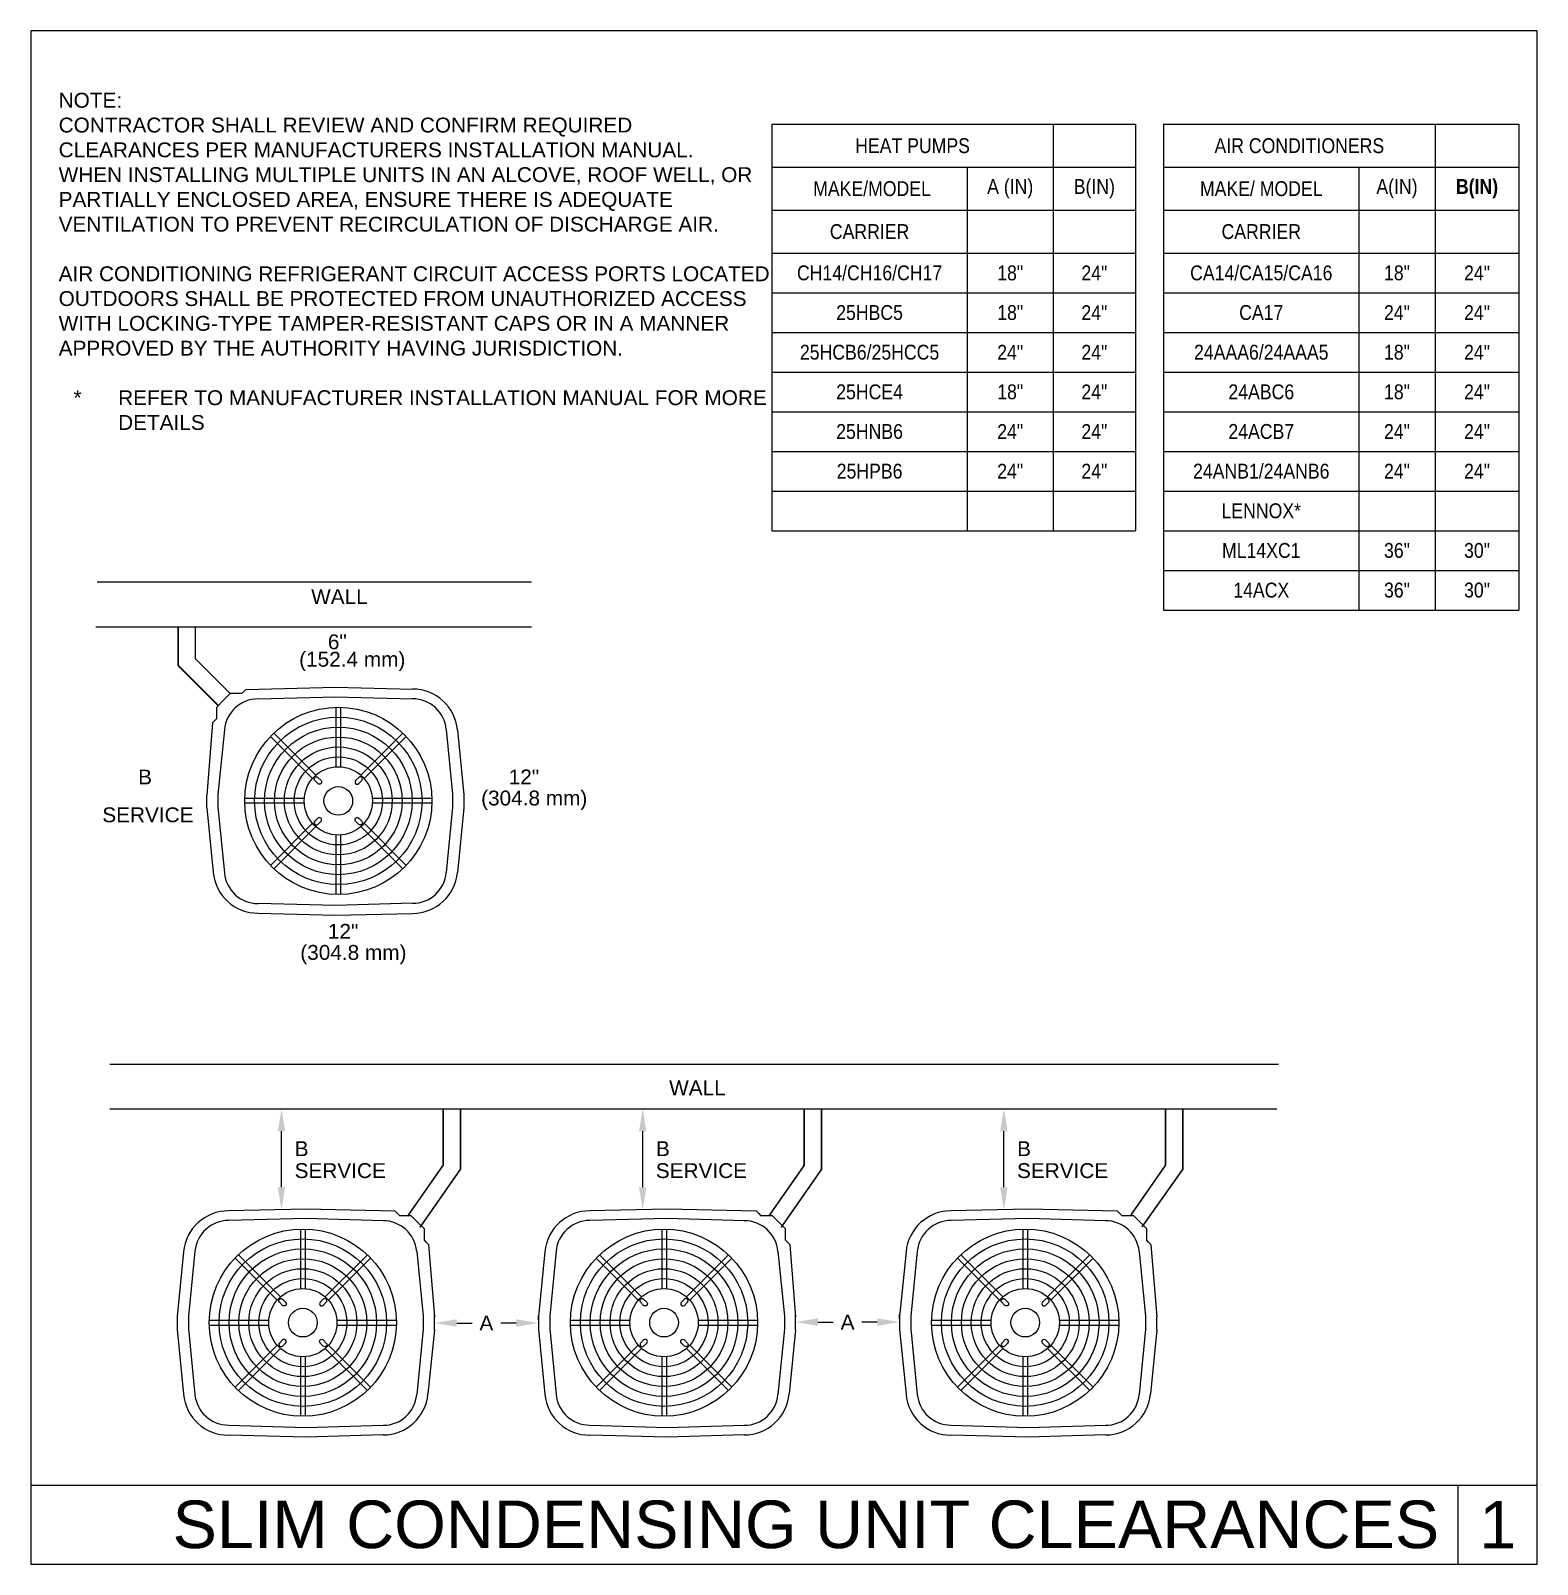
# Model space of a CAD drawing. Header units: inches. Extents: x -22 to 145, y -20 to 61.
# Drawn here: x 54.53 to 64.03, y 38.02 to 47.69 of the extents above; entities that cross this region are included whole.
import ezdxf
from ezdxf.enums import TextEntityAlignment as Align

# ---------------------------------------------------------------- set-up
doc = ezdxf.new("R2010")
doc.units = ezdxf.units.IN
doc.header["$MEASUREMENT"] = 0
doc.header["$PDMODE"] = 34
doc.header["$PDSIZE"] = 50
for name, color, linetype in [('GEC_BORDER', 2, 'Continuous'), ('M-DET-MEDIUM', 3, 'Continuous'), ('M-DET-THIN', 9, 'Continuous'), ('M-DET-TXT', 2, 'Continuous'), ('M-DET-WIDE', 255, 'Continuous')]:
    doc.layers.add(name, color=color, linetype=linetype)
doc.styles.add('A2', font='arial.ttf', dxfattribs={"width": 0.85})
doc.styles.add('ARC-TEXT', font='arial.ttf', dxfattribs={"width": 1.00018, "height": 0.0938})
doc.styles.get("Standard").update_dxf_attribs({"font": 'arial.ttf'})
doc.styles.add('TITLE1', font='arial.ttf')
doc.dimstyles.new('ASSY$0', dxfattribs={"dimscale": 0.75, "dimtxt": 0.1875, "dimasz": 0.1875, "dimexe": 0.0625, "dimexo": 0.0625, "dimgap": 0.0625, "dimtad": 0, "dimtih": 1, "dimtoh": 1, "dimdec": 4, "dimzin": 4, "dimdsep": 46, "dimlunit": 5, "dimtxsty": 'Standard', "dimcen": 0.0625, "dimadec": 0, "dimazin": 0, "dimtfac": 0.666667, "dimtdec": 4, "dimtofl": 0, "dimtmove": 0, "dimatfit": 3, "dimfxl": 1, "dimfrac": 2, "dimtolj": 1, "dimtzin": 0, "dimarcsym": 0})

# ---------------------------------------------------------------- blocks, each defined once
blk = doc.blocks.new('*T1130')
at = {"layer": 'M-DET-TXT', "color": 0, "linetype": 'ByBlock', "lineweight": -2, "transparency": 16777216}
for p, q in [((0, 0), (2.2406, 0)), ((0, 0), (0, -3.0625)), ((1.7115, 0), (1.7115, -3.0625)), ((2.2406, 0), (2.2406, -3.0625)), ((0, -0.2708), (2.2406, -0.2708)), ((1.2312, -0.2708), (1.2312, -3.0625)), ((0, -0.5417), (2.2406, -0.5417)), ((0, -0.8125), (2.2406, -0.8125)), ((0, -1.0625), (2.2406, -1.0625)), ((0, -1.3125), (2.2406, -1.3125)), ((0, -1.5625), (2.2406, -1.5625)), ((0, -1.8125), (2.2406, -1.8125)), ((0, -2.0625), (2.2406, -2.0625)), ((0, -2.3125), (2.2406, -2.3125)), ((0, -2.5625), (2.2406, -2.5625)), ((0, -2.8125), (2.2406, -2.8125)), ((0, -3.0625), (2.2406, -3.0625))]:
    blk.add_line(p, q, dxfattribs=at)
at = {"layer": 'M-DET-TXT', "color": 2, "transparency": 16777216, "char_height": 0.09375, "attachment_point": 5, "style": 'A2'}
for s, insert, width in [('AIR CONDITIONERS', (0.8558, -0.1354), 1.586546), ('MAKE/ MODEL', (0.6156, -0.4063), 1.106158), ('A(IN)', (1.4714, -0.4063), 0.355388), ('{\\fArial|b1|i0|c0|p34;B(IN)}', (1.9761, -0.4063), 0.404086), ('CARRIER', (0.6156, -0.6771), 1.106158), ('CA14/CA15/CA16', (0.6156, -0.9375), 1.106158), ('18"', (1.4714, -0.9375), 0.355388), ('24"', (1.9761, -0.9375), 0.404086), ('CA17', (0.6156, -1.1875), 1.106158), ('24"', (1.4714, -1.1875), 0.355388), ('24"', (1.9761, -1.1875), 0.404086), ('24AAA6/24AAA5', (0.6156, -1.4375), 1.106158), ('18"', (1.4714, -1.4375), 0.355388), ('24"', (1.9761, -1.4375), 0.404086), ('24ABC6', (0.6156, -1.6875), 1.106158), ('18"', (1.4714, -1.6875), 0.355388), ('24"', (1.9761, -1.6875), 0.404086), ('24ACB7', (0.6156, -1.9375), 1.106158), ('24"', (1.4714, -1.9375), 0.355388), ('24"', (1.9761, -1.9375), 0.404086), ('24ANB1/24ANB6', (0.6156, -2.1875), 1.106158), ('24"', (1.4714, -2.1875), 0.355388), ('24"', (1.9761, -2.1875), 0.404086), ('LENNOX*', (0.6156, -2.4375), 1.106158), ('ML14XC1', (0.6156, -2.6875), 1.106158), ('36"', (1.4714, -2.6875), 0.355388), ('30"', (1.9761, -2.6875), 0.404086), ('14ACX', (0.6156, -2.9375), 1.106158), ('36"', (1.4714, -2.9375), 0.355388), ('30"', (1.9761, -2.9375), 0.404086)]:
    blk.add_mtext(s, dxfattribs=dict(at, insert=insert, width=width))
blk = doc.blocks.new('*T1131')
at = {"layer": 'M-DET-TXT', "color": 0, "linetype": 'ByBlock', "lineweight": -2, "transparency": 16777216}
for p, q in [((0, 0), (2.2926, 0)), ((0, 0), (0, -2.5625)), ((1.7734, 0), (1.7734, -2.5625)), ((2.2926, 0), (2.2926, -2.5625)), ((0, -0.2708), (2.2926, -0.2708)), ((1.2312, -0.2708), (1.2312, -2.5625)), ((0, -0.5417), (2.2926, -0.5417)), ((0, -0.8125), (2.2926, -0.8125)), ((0, -1.0625), (2.2926, -1.0625)), ((0, -1.3125), (2.2926, -1.3125)), ((0, -1.5625), (2.2926, -1.5625)), ((0, -1.8125), (2.2926, -1.8125)), ((0, -2.0625), (2.2926, -2.0625)), ((0, -2.3125), (2.2926, -2.3125)), ((0, -2.5625), (2.2926, -2.5625))]:
    blk.add_line(p, q, dxfattribs=at)
at = {"layer": 'M-DET-TXT', "color": 2, "transparency": 16777216, "char_height": 0.09375, "attachment_point": 5, "style": 'A2'}
for s, insert, width in [('HEAT PUMPS', (0.8867, -0.1354), 1.648425), (' MAKE/MODEL', (0.6156, -0.4063), 1.106158), ('A (IN)', (1.5023, -0.4063), 0.417267), ('B(IN)', (2.033, -0.4063), 0.394175), ('CARRIER', (0.6156, -0.6771), 1.106158), ('CH14/CH16/CH17', (0.6156, -0.9375), 1.106158), ('18"', (1.5023, -0.9375), 0.417267), ('24"', (2.033, -0.9375), 0.394175), ('25HBC5', (0.6156, -1.1875), 1.106158), ('18"', (1.5023, -1.1875), 0.417267), ('24"', (2.033, -1.1875), 0.394175), ('25HCB6/25HCC5', (0.6156, -1.4375), 1.106158), ('24"', (1.5023, -1.4375), 0.417267), ('24"', (2.033, -1.4375), 0.394175), ('25HCE4', (0.6156, -1.6875), 1.106158), ('18"', (1.5023, -1.6875), 0.417267), ('24"', (2.033, -1.6875), 0.394175), ('25HNB6', (0.6156, -1.9375), 1.106158), ('24"', (1.5023, -1.9375), 0.417267), ('24"', (2.033, -1.9375), 0.394175), ('25HPB6', (0.6156, -2.1875), 1.106158), ('24"', (1.5023, -2.1875), 0.417267), ('24"', (2.033, -2.1875), 0.394175)]:
    blk.add_mtext(s, dxfattribs=dict(at, insert=insert, width=width))
blk = doc.blocks.new('*D1126')
at = {"layer": 'Defpoints', "color": 0, "transparency": 16777216}
for p in [(59.3566, 39.5458), (59.3566, 39.5197), (60.0126, 39.5197)]:
    blk.add_point(p, dxfattribs=at)
at = {"layer": 'M-DET-TXT', "color": 0, "lineweight": -2, "transparency": 16777216}
for p, q in [((59.3566, 39.5666), (59.3566, 39.5927)), ((60.0126, 39.5666), (60.0126, 39.5927)), ((59.4972, 39.5458), (59.5939, 39.5458)), ((59.872, 39.5458), (59.7753, 39.5458))]:
    blk.add_line(p, q, dxfattribs=at)
at = {"layer": 'M-DET-TXT', "color": 0, "transparency": 16777216}
for points in [[(59.4972, 39.5692), (59.4972, 39.5223), (59.3566, 39.5458)], [(59.872, 39.5692), (59.872, 39.5223), (60.0126, 39.5458)]]:
    blk.add_solid(points, dxfattribs=at)
at = {"layer": 'M-DET-TXT', "color": 0, "transparency": 16777216, "insert": (59.6846, 39.5458), "char_height": 0.0938, "attachment_point": 5, "style": 'ARC-TEXT'}
blk.add_mtext('\\A1;A', dxfattribs=at)
blk = doc.blocks.new('*D1127')
at = {"layer": 'Defpoints', "color": 0, "transparency": 16777216}
for p in [(57.0791, 39.54), (57.0791, 39.5139), (57.7351, 39.5139)]:
    blk.add_point(p, dxfattribs=at)
at = {"layer": 'M-DET-TXT', "color": 0, "lineweight": -2, "transparency": 16777216}
for p, q in [((57.0791, 39.5608), (57.0791, 39.5868)), ((57.7351, 39.5608), (57.7351, 39.5868)), ((57.2198, 39.54), (57.3165, 39.54)), ((57.5945, 39.54), (57.4978, 39.54))]:
    blk.add_line(p, q, dxfattribs=at)
at = {"layer": 'M-DET-TXT', "color": 0, "transparency": 16777216}
for points in [[(57.2198, 39.5634), (57.2198, 39.5165), (57.0791, 39.54)], [(57.5945, 39.5634), (57.5945, 39.5165), (57.7351, 39.54)]]:
    blk.add_solid(points, dxfattribs=at)
at = {"layer": 'M-DET-TXT', "color": 0, "transparency": 16777216, "insert": (57.4071, 39.54), "char_height": 0.0938, "attachment_point": 5, "style": 'ARC-TEXT'}
blk.add_mtext('\\A1;A', dxfattribs=at)
blk = doc.blocks.new('*D1132')
at = {"layer": 'Defpoints', "color": 0, "transparency": 16777216}
for p in [(56.1151, 40.8895), (56.1151, 40.8895), (56.1151, 40.2552)]:
    blk.add_point(p, dxfattribs=at)
at = {"layer": 'M-DET-TXT', "color": 0, "lineweight": -2, "transparency": 16777216}
blk.add_line((56.1151, 40.3958), (56.1151, 40.7489), dxfattribs=at)
at = {"layer": 'M-DET-TXT', "color": 0, "transparency": 16777216}
for points in [[(56.0917, 40.7489), (56.1386, 40.7489), (56.1151, 40.8895)], [(56.0917, 40.3958), (56.1386, 40.3958), (56.1151, 40.2552)]]:
    blk.add_solid(points, dxfattribs=at)
blk = doc.blocks.new('*D1128')
at = {"layer": 'Defpoints', "color": 0, "transparency": 16777216}
for p in [(58.3926, 40.8895), (58.3926, 40.8895), (58.3926, 40.2552)]:
    blk.add_point(p, dxfattribs=at)
at = {"layer": 'M-DET-TXT', "color": 0, "lineweight": -2, "transparency": 16777216}
blk.add_line((58.3926, 40.3958), (58.3926, 40.7489), dxfattribs=at)
at = {"layer": 'M-DET-TXT', "color": 0, "transparency": 16777216}
for points in [[(58.3692, 40.7489), (58.416, 40.7489), (58.3926, 40.8895)], [(58.3692, 40.3958), (58.416, 40.3958), (58.3926, 40.2552)]]:
    blk.add_solid(points, dxfattribs=at)
blk = doc.blocks.new('*D1129')
at = {"layer": 'Defpoints', "color": 0, "transparency": 16777216}
for p in [(60.6701, 40.8895), (60.6701, 40.8895), (60.6701, 40.2552)]:
    blk.add_point(p, dxfattribs=at)
at = {"layer": 'M-DET-TXT', "color": 0, "lineweight": -2, "transparency": 16777216}
blk.add_line((60.6701, 40.3958), (60.6701, 40.7489), dxfattribs=at)
at = {"layer": 'M-DET-TXT', "color": 0, "transparency": 16777216}
for points in [[(60.6466, 40.7489), (60.6935, 40.7489), (60.6701, 40.8895)], [(60.6466, 40.3958), (60.6935, 40.3958), (60.6701, 40.2552)]]:
    blk.add_solid(points, dxfattribs=at)

msp = doc.modelspace()

# ---------------------------------------------------------------- linework, layer by layer
at = {"layer": 'GEC_BORDER', "color": 3}
for p, q in [((54.53358, 38.51848), (64.03358, 38.51848)), ((63.53358, 38.01848), (63.53358, 38.51848))]:
    msp.add_line(p, q, dxfattribs=at)
at = {"layer": 'GEC_BORDER', "color": 5}
msp.add_line((63.53358, 38.01848), (63.53358, 38.51848), dxfattribs=at)
at = {"layer": 'GEC_BORDER', "color": 3}
msp.add_lwpolyline([(64.03358, 47.68848), (54.53358, 47.68848), (54.53358, 38.01848), (64.03358, 38.01848)], close=True, dxfattribs=at)
at = {"layer": 'M-DET-MEDIUM', "color": 3}
for p, q in [((54.95297, 44.21293), (57.69225, 44.21293)), ((54.94501, 43.93017), (57.69225, 43.93017)), ((55.96751, 43.47469), (56.45462, 43.48782)), ((56.45462, 43.48782), (56.94174, 43.47622)), ((55.75517, 43.28093), (55.71467, 42.8725)), ((57.15381, 43.28235), (57.19431, 42.87393)), ((55.71467, 42.8725), (55.71467, 42.832)), ((57.19431, 42.87393), (57.19431, 42.83343)), ((55.71467, 42.832), (55.71467, 42.7915)), ((55.71467, 42.7915), (55.7549, 42.37858)), ((57.19431, 42.79293), (57.15408, 42.38)), ((57.19431, 42.83343), (57.19431, 42.79293)), ((56.45462, 42.17157), (55.96751, 42.18471)), ((56.94174, 42.18624), (56.45462, 42.17157)), ((55.0335, 41.17224), (62.40148, 41.17224)), ((55.0335, 40.88949), (62.39157, 40.88949)), ((56.2684, 40.19809), (55.78129, 40.18649)), ((56.75552, 40.18496), (56.2684, 40.19809)), ((58.54587, 40.19809), (58.05875, 40.18649)), ((59.03298, 40.18496), (58.54587, 40.19809)), ((60.82333, 40.19809), (60.33621, 40.18649)), ((61.31044, 40.18496), (60.82333, 40.19809)), ((55.56921, 39.99262), (55.52871, 39.5842)), ((56.96786, 39.9912), (57.00836, 39.58278)), ((57.84668, 39.99262), (57.80618, 39.5842)), ((59.24532, 39.9912), (59.28582, 39.58278)), ((60.12414, 39.99262), (60.08364, 39.5842)), ((61.52278, 39.9912), (61.56328, 39.58278)), ((55.52871, 39.5842), (55.52871, 39.5437)), ((57.00836, 39.58278), (57.00836, 39.54228)), ((57.80618, 39.5842), (57.80618, 39.5437)), ((59.28582, 39.58278), (59.28582, 39.54228)), ((60.08364, 39.5842), (60.08364, 39.5437)), ((61.56328, 39.58278), (61.56328, 39.54228)), ((55.52871, 39.5437), (55.52871, 39.5032)), ((55.52871, 39.5032), (55.56895, 39.09027)), ((57.00836, 39.50178), (56.96813, 39.08885)), ((57.00836, 39.54228), (57.00836, 39.50178)), ((57.80618, 39.5437), (57.80618, 39.5032)), ((57.80618, 39.5032), (57.84641, 39.09027)), ((59.28582, 39.50178), (59.24559, 39.08885)), ((59.28582, 39.54228), (59.28582, 39.50178)), ((60.08364, 39.5437), (60.08364, 39.5032)), ((60.08364, 39.5032), (60.12387, 39.09027)), ((61.56328, 39.50178), (61.52305, 39.08885)), ((61.56328, 39.54228), (61.56328, 39.50178)), ((55.78129, 38.89651), (56.2684, 38.88184)), ((56.2684, 38.88184), (56.75552, 38.89498)), ((58.05875, 38.89651), (58.54587, 38.88184)), ((58.54587, 38.88184), (59.03298, 38.89498)), ((60.33621, 38.89651), (60.82333, 38.88184)), ((60.82333, 38.88184), (61.31044, 38.89498))]:
    msp.add_line(p, q, dxfattribs=at)
for centre in [(56.47336, 42.832), (56.24967, 39.54228), (58.52713, 39.54228), (60.80459, 39.54228)]:
    msp.add_circle(centre, 0.59018, dxfattribs=at)
for centre, start, end in [((55.96751, 43.26145), 90, 174.760964), ((56.94147, 43.26288), 5.239036, 90), ((55.96724, 42.39805), 185.239036, 270), ((56.94174, 42.39947), 270, 354.760964), ((55.78156, 39.97315), 90, 174.760964), ((56.75552, 39.97173), 5.239036, 90), ((58.05902, 39.97315), 90, 174.760964), ((59.03298, 39.97173), 5.239036, 90), ((60.33648, 39.97315), 90, 174.760964), ((61.31044, 39.97173), 5.239036, 90), ((55.78129, 39.10974), 185.239036, 270), ((56.75578, 39.10832), 270, 354.760964), ((58.05875, 39.10974), 185.239036, 270), ((59.03325, 39.10832), 270, 354.760964), ((60.33621, 39.10974), 185.239036, 270), ((61.31071, 39.10832), 270, 354.760964)]:
    msp.add_arc(centre, 0.21323, start, end, dxfattribs=at)
at = {"layer": 'M-DET-THIN', "color": 9}
for p, q in [((56.45852, 43.422), (56.45852, 43.04679)), ((56.4882, 43.422), (56.4882, 43.04679)), ((56.25857, 42.84685), (55.88337, 42.84685)), ((57.06336, 42.84685), (56.68815, 42.84685)), ((56.25857, 42.81716), (55.88337, 42.81716)), ((57.06336, 42.81716), (56.68815, 42.81716)), ((56.45852, 42.61722), (56.45852, 42.24201)), ((56.4882, 42.61722), (56.4882, 42.24201)), ((56.23482, 40.13227), (56.23482, 39.75706)), ((56.26451, 40.13227), (56.26451, 39.75706)), ((58.51229, 40.13227), (58.51229, 39.75706)), ((58.54197, 40.13227), (58.54197, 39.75706)), ((60.78975, 40.13227), (60.78975, 39.75706)), ((60.81943, 40.13227), (60.81943, 39.75706)), ((55.65967, 39.55712), (56.03488, 39.55712)), ((56.46445, 39.55712), (56.83966, 39.55712)), ((57.93713, 39.55712), (58.31234, 39.55712)), ((58.74192, 39.55712), (59.11712, 39.55712)), ((60.2146, 39.55712), (60.5898, 39.55712)), ((61.01938, 39.55712), (61.39459, 39.55712)), ((55.65967, 39.52743), (56.03488, 39.52743)), ((56.46445, 39.52743), (56.83966, 39.52743)), ((57.93713, 39.52743), (58.31234, 39.52743)), ((58.74192, 39.52743), (59.11712, 39.52743)), ((60.2146, 39.52743), (60.5898, 39.52743)), ((61.01938, 39.52743), (61.39459, 39.52743)), ((56.23482, 39.32749), (56.23482, 38.95228)), ((56.26451, 39.32749), (56.26451, 38.95228)), ((58.51229, 39.32749), (58.51229, 38.95228)), ((58.54197, 39.32749), (58.54197, 38.95228)), ((60.78975, 39.32749), (60.78975, 38.95228)), ((60.81943, 39.32749), (60.81943, 38.95228))]:
    msp.add_line(p, q, dxfattribs=at)
for points in [[(56.31099, 42.97339), (56.04568, 43.2387)], [(56.06667, 43.25969), (56.33198, 42.99438)], [(56.88005, 43.25969), (56.61474, 42.99438)], [(56.63573, 42.97339), (56.90104, 43.2387)], [(56.31099, 42.69062), (56.04568, 42.42531)], [(56.06667, 42.40432), (56.33198, 42.66963)], [(56.88005, 42.40432), (56.61474, 42.66963)], [(56.63573, 42.69062), (56.90104, 42.42531)], [(56.08729, 39.68366), (55.82198, 39.94897)], [(55.84297, 39.96996), (56.10828, 39.70465)], [(56.65636, 39.96996), (56.39105, 39.70465)], [(56.41204, 39.68366), (56.67735, 39.94897)], [(58.36476, 39.68366), (58.09944, 39.94897)], [(58.12043, 39.96996), (58.38575, 39.70465)], [(58.93382, 39.96996), (58.66851, 39.70465)], [(58.6895, 39.68366), (58.95481, 39.94897)], [(60.64222, 39.68366), (60.37691, 39.94897)], [(60.3979, 39.96996), (60.66321, 39.70465)], [(61.21129, 39.96996), (60.94597, 39.70465)], [(60.96696, 39.68366), (61.23228, 39.94897)], [(56.08729, 39.40089), (55.82198, 39.13558)], [(55.84297, 39.11459), (56.10828, 39.3799)], [(56.65636, 39.11459), (56.39105, 39.3799)], [(56.41204, 39.40089), (56.67735, 39.13558)], [(58.36476, 39.40089), (58.09944, 39.13558)], [(58.12043, 39.11459), (58.38575, 39.3799)], [(58.93382, 39.11459), (58.66851, 39.3799)], [(58.6895, 39.40089), (58.95481, 39.13558)], [(60.64222, 39.40089), (60.37691, 39.13558)], [(60.3979, 39.11459), (60.66321, 39.3799)], [(61.21129, 39.11459), (60.94597, 39.3799)], [(60.96696, 39.40089), (61.23228, 39.13558)]]:
    msp.add_lwpolyline(points, dxfattribs=at)
for points in [[(56.34487, 42.97984), (56.36422, 42.96049, -1), (56.34487, 42.94114), (56.32553, 42.96049, -1)], [(56.60185, 42.97984), (56.5825, 42.96049, 1), (56.60185, 42.94114), (56.6212, 42.96049, 1)], [(56.34487, 42.68417), (56.36422, 42.70352, 1), (56.34487, 42.72287), (56.32553, 42.70352, 1)], [(56.60185, 42.68417), (56.5825, 42.70352, -1), (56.60185, 42.72287), (56.6212, 42.70352, -1)], [(56.12118, 39.69011), (56.14053, 39.67076, -1), (56.12118, 39.65141), (56.10183, 39.67076, -1)], [(56.37815, 39.69011), (56.3588, 39.67076, 1), (56.37815, 39.65141), (56.3975, 39.67076, 1)], [(58.39864, 39.69011), (58.41799, 39.67076, -1), (58.39864, 39.65141), (58.37929, 39.67076, -1)], [(58.65561, 39.69011), (58.63627, 39.67076, 1), (58.65561, 39.65141), (58.67496, 39.67076, 1)], [(60.67611, 39.69011), (60.69545, 39.67076, -1), (60.67611, 39.65141), (60.65676, 39.67076, -1)], [(60.93308, 39.69011), (60.91373, 39.67076, 1), (60.93308, 39.65141), (60.95243, 39.67076, 1)], [(56.12118, 39.39444), (56.14053, 39.41379, 1), (56.12118, 39.43314), (56.10183, 39.41379, 1)], [(56.37815, 39.39444), (56.3588, 39.41379, -1), (56.37815, 39.43314), (56.3975, 39.41379, -1)], [(58.39864, 39.39444), (58.41799, 39.41379, 1), (58.39864, 39.43314), (58.37929, 39.41379, 1)], [(58.65561, 39.39444), (58.63627, 39.41379, -1), (58.65561, 39.43314), (58.67496, 39.41379, -1)], [(60.67611, 39.39444), (60.69545, 39.41379, 1), (60.67611, 39.43314), (60.65676, 39.41379, 1)], [(60.93308, 39.39444), (60.91373, 39.41379, -1), (60.93308, 39.43314), (60.95243, 39.41379, -1)]]:
    msp.add_lwpolyline(points, format="xyb", close=True, dxfattribs=at)
for centre, radius in [((56.47336, 42.832), 0.5277), ((56.47336, 42.832), 0.46522), ((56.47336, 42.832), 0.40274), ((56.47336, 42.832), 0.34026), ((56.47336, 42.832), 0.27778), ((56.47336, 42.832), 0.2153), ((56.47336, 42.832), 0.09034), ((56.24967, 39.54228), 0.5277), ((58.52713, 39.54228), 0.5277), ((60.80459, 39.54228), 0.5277), ((56.24967, 39.54228), 0.46522), ((56.24967, 39.54228), 0.40274), ((58.52713, 39.54228), 0.46522), ((58.52713, 39.54228), 0.40274), ((60.80459, 39.54228), 0.46522), ((60.80459, 39.54228), 0.40274), ((56.24967, 39.54228), 0.34026), ((58.52713, 39.54228), 0.34026), ((60.80459, 39.54228), 0.34026), ((56.24967, 39.54228), 0.27778), ((56.24967, 39.54228), 0.2153), ((58.52713, 39.54228), 0.27778), ((58.52713, 39.54228), 0.2153), ((60.80459, 39.54228), 0.27778), ((60.80459, 39.54228), 0.2153), ((56.24967, 39.54228), 0.09034), ((58.52713, 39.54228), 0.09034), ((60.80459, 39.54228), 0.09034)]:
    msp.add_circle(centre, radius, dxfattribs=at)
at = {"layer": 'M-DET-WIDE'}
for p, q in [((55.89129, 43.53544), (56.45462, 43.54857)), ((56.45462, 43.54857), (56.94174, 43.53697)), ((55.68035, 43.3245), (55.64389, 42.86867)), ((57.22486, 43.27862), (57.26536, 42.8702)), ((55.64389, 42.82817), (55.64389, 42.86867)), ((57.26536, 42.8702), (57.26536, 42.8297)), ((55.64389, 42.78767), (55.64389, 42.82817)), ((55.64389, 42.78767), (55.68439, 42.38231)), ((57.26536, 42.7892), (57.22486, 42.38078)), ((57.26536, 42.8297), (57.26536, 42.7892)), ((55.96751, 42.12396), (56.45462, 42.11082)), ((56.45462, 42.11082), (56.94174, 42.12243)), ((56.2684, 40.25884), (55.78129, 40.24724)), ((56.83174, 40.24571), (56.2684, 40.25884)), ((58.54587, 40.25884), (58.05875, 40.24724)), ((59.1092, 40.24571), (58.54587, 40.25884)), ((60.82333, 40.25884), (60.33621, 40.24724)), ((61.38666, 40.24571), (60.82333, 40.25884)), ((57.04268, 40.03477), (57.07914, 39.57894)), ((59.32014, 40.03477), (59.3566, 39.57894)), ((61.5976, 40.03477), (61.63406, 39.57894)), ((55.49817, 39.98889), (55.45767, 39.58047)), ((57.77563, 39.98889), (57.73513, 39.58047)), ((60.05309, 39.98889), (60.01259, 39.58047)), ((55.45767, 39.58047), (55.45767, 39.53997)), ((57.07914, 39.53844), (57.07914, 39.57894)), ((57.73513, 39.58047), (57.73513, 39.53997)), ((59.3566, 39.53844), (59.3566, 39.57894)), ((60.01259, 39.58047), (60.01259, 39.53997)), ((61.63406, 39.53844), (61.63406, 39.57894)), ((55.45767, 39.53997), (55.45767, 39.49947)), ((55.45767, 39.49947), (55.49817, 39.09105)), ((57.07914, 39.49794), (57.03864, 39.09258)), ((57.07914, 39.49794), (57.07914, 39.53844)), ((57.73513, 39.53997), (57.73513, 39.49947)), ((57.73513, 39.49947), (57.77563, 39.09105)), ((59.3566, 39.49794), (59.3161, 39.09258)), ((59.3566, 39.49794), (59.3566, 39.53844)), ((60.01259, 39.53997), (60.01259, 39.49947)), ((60.01259, 39.49947), (60.05309, 39.09105)), ((61.63406, 39.49794), (61.59356, 39.09258)), ((61.63406, 39.49794), (61.63406, 39.53844)), ((56.2684, 38.82109), (55.78129, 38.8327)), ((56.75552, 38.83423), (56.2684, 38.82109)), ((58.54587, 38.82109), (58.05875, 38.8327)), ((59.03298, 38.83423), (58.54587, 38.82109)), ((60.82333, 38.82109), (60.33621, 38.8327)), ((61.31044, 38.83423), (60.82333, 38.82109))]:
    msp.add_line(p, q, dxfattribs=at)
at = {"layer": 'M-DET-WIDE', "const_width": 0.01013}
for points in [[(55.71586, 43.43279), (55.4635, 43.68515), (55.4635, 43.93017)], [(56.91332, 40.21817), (57.13374, 40.5342), (57.13374, 40.88949)], [(56.98832, 40.14317), (57.24329, 40.50931), (57.24329, 40.88949)], [(59.19078, 40.21817), (59.4112, 40.5342), (59.4112, 40.88949)], [(59.26578, 40.14317), (59.52075, 40.50931), (59.52075, 40.88949)], [(61.47102, 40.22094), (61.68866, 40.5342), (61.68866, 40.88949)], [(61.54078, 40.14564), (61.79822, 40.50931), (61.79822, 40.88949)]]:
    msp.add_lwpolyline(points, dxfattribs=at)
at = {"layer": 'M-DET-WIDE'}
for points in [[(55.79169, 43.50862), (55.57306, 43.72725), (55.57306, 43.93017)], [(55.89129, 43.53544), (55.87624, 43.52039), (55.86447, 43.50862), (55.79169, 43.50862), (55.74943, 43.46636), (55.74943, 43.46636)], [(55.68035, 43.3245), (55.6954, 43.33955), (55.70717, 43.35132), (55.70717, 43.42409), (55.74943, 43.46636), (55.74943, 43.46636)], [(56.83174, 40.24571), (56.84679, 40.23066), (56.85856, 40.21889), (56.93134, 40.21889), (56.9736, 40.17663), (56.9736, 40.17663)], [(59.1092, 40.24571), (59.12425, 40.23066), (59.13602, 40.21889), (59.2088, 40.21889), (59.25106, 40.17663), (59.25106, 40.17663)], [(61.38666, 40.24571), (61.40171, 40.23066), (61.41348, 40.21889), (61.48626, 40.21889), (61.52852, 40.17663), (61.52852, 40.17663)], [(57.04268, 40.03477), (57.02763, 40.04982), (57.01586, 40.06159), (57.01586, 40.13437), (56.9736, 40.17663), (56.9736, 40.17663)], [(59.32014, 40.03477), (59.30509, 40.04982), (59.29332, 40.06159), (59.29332, 40.13437), (59.25106, 40.17663), (59.25106, 40.17663)], [(61.5976, 40.03477), (61.58256, 40.04982), (61.57078, 40.06159), (61.57078, 40.13437), (61.52852, 40.17663), (61.52852, 40.17663)]]:
    msp.add_lwpolyline(points, dxfattribs=at)
for centre, start, end in [((56.94174, 43.25266), 5.239036, 90), ((55.96751, 42.40827), 185.239036, 270), ((56.94174, 42.40674), 270, 354.760964), ((55.78129, 39.96293), 90, 174.760964), ((58.05875, 39.96293), 90, 174.760964), ((60.33621, 39.96293), 90, 174.760964), ((55.78129, 39.11701), 185.239036, 270), ((56.75552, 39.11854), 270, 354.760964), ((58.05875, 39.11701), 185.239036, 270), ((59.03298, 39.11854), 270, 354.760964), ((60.33621, 39.11701), 185.239036, 270), ((61.31044, 39.11854), 270, 354.760964)]:
    msp.add_arc(centre, 0.28431, start, end, dxfattribs=at)

# ---------------------------------------------------------------- block references
for name, p in [('*T1131', (59.20754, 47.0982)), ('*T1130', (61.6773, 47.0982))]:
    msp.add_blockref(name, p)

# ---------------------------------------------------------------- texts
at = {"layer": 'M-DET-TXT', "style": 'ARC-TEXT'}
for s, p in [('WALL', (56.30217, 44.07282)), ('6"', (56.40761, 43.78814)), ('(152.4 mm)', (56.22649, 43.6783)), ('B', (55.21138, 42.93616)), ('12"', (57.54779, 42.93616)), ('(304.8 mm)', (57.37388, 42.80323)), ('12"', (56.40761, 41.96283)), ('(304.8 mm)', (56.2337, 41.8299)), ('WALL', (58.55945, 40.9759)), ('B', (56.19875, 40.59219)), ('B', (58.47621, 40.59219)), ('B', (60.75368, 40.59219))]:
    msp.add_text(s, height=0.09375, dxfattribs=at).set_placement(p)
for p in [(55.27274, 42.69747), (56.48541, 40.45401), (58.76287, 40.45401), (61.04033, 40.45401)]:
    msp.add_text('SERVICE', height=0.09375, dxfattribs=at).set_placement(p, align=Align.CENTER)
at = {"layer": 'M-DET-TXT', "style": 'TITLE1'}
msp.add_text('1', height=0.3, dxfattribs=at).set_placement((63.78358, 38.26848), align=Align.MIDDLE_CENTER)
at = {"layer": 'M-DET-TXT', "insert": (54.71004, 47.29656), "char_height": 0.09375, "attachment_point": 1, "style": 'ARC-TEXT'}
msp.add_mtext_dynamic_manual_height_columns('NOTE:\\PCONTRACTOR SHALL REVIEW AND CONFIRM REQUIRED CLEARANCES PER MANUFACTURERS INSTALLATION MANUAL.\\PWHEN INSTALLING MULTIPLE UNITS IN AN ALCOVE, ROOF WELL, OR PARTIALLY ENCLOSED AREA, ENSURE THERE IS ADEQUATE VENTILATION TO PREVENT RECIRCULATION OF DISCHARGE AIR.\\P\\PAIR CONDITIONING REFRIGERANT CIRCUIT ACCESS PORTS LOCATED OUTDOORS SHALL BE PROTECTED FROM UNAUTHORIZED ACCESS WITH LOCKING-TYPE TAMPER-RESISTANT CAPS OR IN A MANNER APPROVED BY THE AUTHORITY HAVING JURISDICTION.\\P\\P\\pi-0.28125,l0.375,t0.375;*^IREFER TO MANUFACTURER INSTALLATION MANUAL FOR MORE DETAILS', width=4.5110479, gutter_width=4.03757, heights=[0], dxfattribs=at)
at = {"layer": 'M-DET-TXT', "insert": (63.41487, 38.26848), "char_height": 0.3, "width": 9.078125, "attachment_point": 6, "style": 'TITLE1'}
msp.add_mtext(' SLIM CONDENSING UNIT CLEARANCES   ', dxfattribs=at)

# ---------------------------------------------------------------- dimensions: what is measured, and where the dimension line sits
at = {"layer": 'M-DET-TXT'}
for base, p1, p2, picture, middle in [((56.11513, 40.88949), (56.11513, 40.25519), (56.11513, 40.88949), '*D1132', (56.11513, 40.57234)), ((58.3926, 40.88949), (58.3926, 40.25519), (58.3926, 40.88949), '*D1128', (58.3926, 40.57234)), ((60.67006, 40.88949), (60.67006, 40.25519), (60.67006, 40.88949), '*D1129', (60.67006, 40.57234))]:
    dim = msp.add_linear_dim(base=base, p1=p1, p2=p2, angle=90, text=' ', dimstyle='ASSY$0', override={"dimpost": '"', "dimtxsty": 'ARC-TEXT'}, dxfattribs=at)
    dim.commit()
    dim.dimension.update_dxf_attribs({"geometry": picture, "text_midpoint": middle})
for base, p1, p2, picture, middle in [((57.07914, 39.53997), (57.73513, 39.51391), (57.07914, 39.51391), '*D1127', (57.40713, 39.53997)), ((59.3566, 39.54578), (60.01259, 39.51972), (59.3566, 39.51972), '*D1126', (59.6846, 39.54578))]:
    dim = msp.add_linear_dim(base=base, p1=p1, p2=p2, text='A', dimstyle='ASSY$0', override={"dimpost": '"', "dimtxsty": 'ARC-TEXT'}, dxfattribs=at)
    dim.commit()
    dim.dimension.update_dxf_attribs({"geometry": picture, "text_midpoint": middle})

doc.saveas('drawing.dxf')
